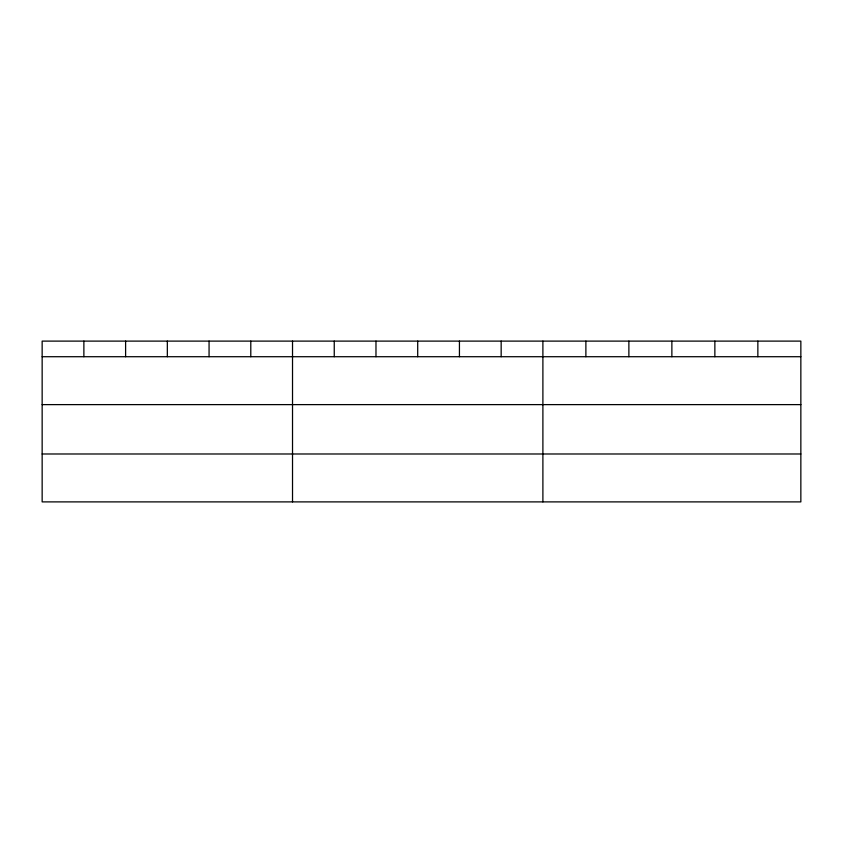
<?xml version="1.0" encoding="UTF-8"?>
<svg xmlns="http://www.w3.org/2000/svg" width="843" height="843" viewBox="0 0 843 843"><rect width="100%" height="100%" fill="white"/><g stroke="black" fill="none" stroke-linecap="round" stroke-linejoin="round"><path stroke-width="1.26" d="M800.85 404.619L800.85 341.109L42.15 341.109L42.15 501.891L800.85 501.891L800.85 404.619L42.15 404.619M42.15 356.715L800.85 356.715M42.15 453.987L800.85 453.987M757.857 341.109L757.857 356.715M714.864 341.109L714.864 356.715M671.871 341.109L671.871 356.715M628.878 341.109L628.878 356.715M585.885 341.109L585.885 356.715M542.892 341.109L542.892 501.891M501.163 341.109L501.163 356.715M459.435 341.109L459.435 356.715M417.706 341.109L417.706 356.715M375.978 341.109L375.978 356.715M334.249 341.109L334.249 356.715M292.521 341.109L292.521 501.891M250.792 341.109L250.792 356.715M209.064 341.109L209.064 356.715M167.335 341.109L167.335 356.715M125.607 341.109L125.607 356.715M83.878 341.109L83.878 356.715"/></g></svg>
